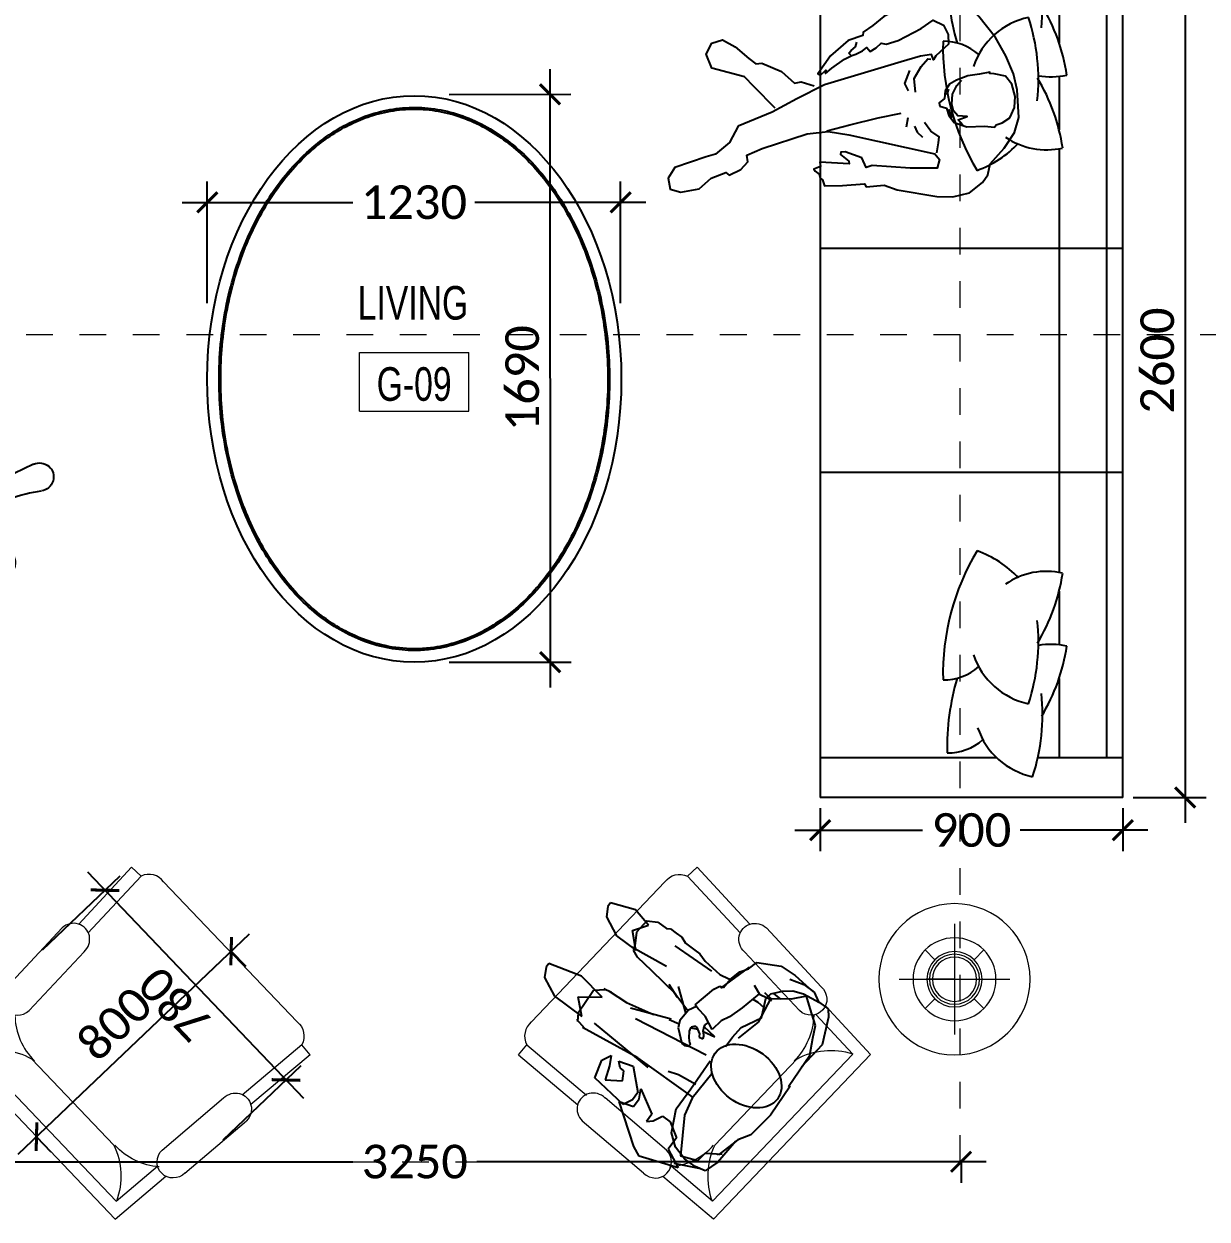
# Model space of a CAD drawing. Header units: millimetres. Extents: x -18512 to 101824, y -95768 to 52898.
# Drawn here: x 26963 to 30483, y -56328 to -52772 of the extents above; entities that cross this region are included whole.
import ezdxf

# ---------------------------------------------------------------- set-up
doc = ezdxf.new("R2010")
doc.units = ezdxf.units.MM
doc.header["$LTSCALE"] = 25
doc.set_wipeout_variables(frame=1)
doc.header["$PDMODE"] = 3
doc.linetypes.add('Dash', pattern=[6.35, 3.175, -3.175])
doc.layers.get('0').update_dxf_attribs({"color": 254, "lineweight": 0})
doc.layers.get('Defpoints').update_dxf_attribs({"lineweight": 0})
for name, color, linetype, lineweight in [('A-AREA-IDEN', 2, 'Continuous', 9), ('A-FLOR-STRS', 2, 'Continuous', 9), ('Furniture - loose', 1, 'Continuous', 5), ('hatch', 252, 'Continuous', 0), ('I-WALL', 2, 'Continuous', 9)]:
    doc.layers.add(name, color=color, linetype=linetype, lineweight=lineweight)
for name, color, linetype in [('WD-FURNITURE', 1, 'Continuous'), ('WD-FURNITURE-2', 5, 'Continuous'), ('WD-PEOPLE', 8, 'Continuous')]:
    doc.layers.add(name, color=color, linetype=linetype)
doc.styles.add('Arial Narrow_4', font='fi_9001f.ttf', dxfattribs={"width": 0.75, "height": 147.492401})
doc.styles.add('FW_Calibri', font='calibri.ttf')
doc.dimstyles.new('1-50', dxfattribs={"dimscale": 50, "dimtxt": 2, "dimasz": 1.2, "dimexe": 1.25, "dimexo": 0.625, "dimtad": 1, "dimdec": 0, "dimtxsty": 'FW_Calibri', "dimblk": 'ARCHTICK', "dimcen": 2.5, "dimdle": 1.5, "dimadec": 0, "dimazin": 0, "dimtfac": 1, "dimtdec": 0, "dimtmove": 0, "dimatfit": 3, "dimfxl": 6, "dimfxlon": 1, "dimarcsym": 0})

# ---------------------------------------------------------------- blocks, each defined once
blk = doc.blocks.new('XR1_151_FURN_GF$0$A$C77DB5C73')
at = {"linetype": 'Continuous'}
blk.add_wipeout([(-0.3619, 0.1109), (-0.2198, 0.2306), (0.2198, -0.2306), (0.0935, -0.3668), (0.0953, -0.3715), (0.0968, -0.3773), (0.0973, -0.3836), (0.0969, -0.3911), (0.0951, -0.3991), (0.0917, -0.4072), (0.0875, -0.4139), (0.0817, -0.4199), (-0.072, -0.5847), (-0.0738, -0.5863), (-0.0762, -0.5882), (-0.0786, -0.5898), (-0.0814, -0.5915), (-0.0863, -0.5939), (-0.0914, -0.5957), (-0.0973, -0.597), (-0.1032, -0.5975), (-0.1096, -0.5971), (-0.1148, -0.5963), (-0.1183, -0.5951), (-0.2659, -0.7542), (-0.2926, -0.7296), (-0.299, -0.7321), (-0.3101, -0.7342), (-0.3179, -0.7344), (-0.3254, -0.7333), (-0.333, -0.7313), (-0.3435, -0.7259), (-0.3493, -0.7214), (-0.3535, -0.7172), (-0.3555, -0.7146), (-0.3559, -0.7137), (-0.7298, -0.3214), (-0.7342, -0.3176), (-0.7393, -0.3121), (-0.7433, -0.305), (-0.7469, -0.2968), (-0.7491, -0.2856), (-0.7487, -0.2756), (-0.7468, -0.267), (-0.7445, -0.261), (-0.7428, -0.2574), (-0.7661, -0.2296), (-0.6001, -0.0897), (-0.6013, -0.0846), (-0.6019, -0.0796), (-0.6015, -0.0722), (-0.6003, -0.066), (-0.5989, -0.0616), (-0.5971, -0.0573), (-0.5953, -0.0539), (-0.5922, -0.0492), (-0.59, -0.0466), (-0.5875, -0.044), (-0.4155, 0.1017), (-0.4133, 0.1038), (-0.411, 0.1057), (-0.4083, 0.1077), (-0.4049, 0.1098), (-0.3989, 0.1127), (-0.3901, 0.1153), (-0.3799, 0.1161), (-0.3711, 0.1145), (-0.3661, 0.113)], dxfattribs=at)
for p, q in [((-0.2198, 0.2306), (-0.3619, 0.1109)), ((0.2198, -0.2306), (-0.2198, 0.2306)), ((-0.2229, 0.1805), (-0.3389, 0.0828)), ((0.1696, -0.2313), (-0.2229, 0.1805)), ((-0.4155, 0.1017), (-0.5875, -0.044)), ((-0.3516, 0.0373), (-0.5235, -0.1084)), ((0.0129, -0.2174), (-0.2165, 0.0233)), ((-0.7661, -0.2296), (-0.6001, -0.0897)), ((-0.7428, -0.2574), (-0.5756, -0.1167)), ((-0.7661, -0.2296), (-0.7428, -0.2574)), ((0.1696, -0.2313), (0.0665, -0.3425)), ((0.2198, -0.2306), (0.0935, -0.3668)), ((-0.3559, -0.7137), (-0.7298, -0.3214)), ((0.0204, -0.353), (-0.1333, -0.5178)), ((0.0817, -0.4199), (-0.072, -0.5847)), ((-0.2926, -0.7296), (-0.144, -0.5694)), ((-0.2659, -0.7542), (-0.1183, -0.5951)), ((-0.2659, -0.7542), (-0.2926, -0.7296))]:
    blk.add_line(p, q)
at = {"extrusion": (0, 0, -1)}
blk.add_arc((0.3578, -0.1012), 0.1864, 94.4441, 137.8452, dxfattribs=at)
blk.add_arc((-0.1257, -0.3446), 0.1864, 1.7051, 45.1062)
for centre, major_axis, start_param, end_param in [((-0.0308, 0.1169), (-0.1509, -0.1439), 0.3038, 1.093147), ((-0.3836, 0.0695), (-0.0339, -0.0323), 1.551127, 4.692719), ((-0.5555, -0.0762), (-0.0339, -0.0323), 4.692719, 7.834312), ((-0.6956, -0.2799), (-0.0389, -0.0371), 6.161354, 7.499585)]:
    blk.add_ellipse(centre, major_axis=major_axis, ratio=0.968085, start_param=start_param, end_param=end_param, dxfattribs=at)
for centre, major_axis, start_param, end_param in [((0.1153, -0.0364), (-0.1509, -0.1439), 0.3038, 1.093147), ((0.0511, -0.3864), (-0.0339, -0.0323), 1.551128, 4.69272), ((-0.1027, -0.5512), (-0.0339, -0.0323), 4.69272, 7.834313), ((-0.3128, -0.6814), (-0.0389, -0.0371), 6.161354, 7.499586)]:
    blk.add_ellipse(centre, major_axis=major_axis, ratio=0.968085, start_param=start_param, end_param=end_param)
blk = doc.blocks.new('person sitting')
for p, q in [((-412.3, 385.7), (-485.1, 361.9)), ((-406.2, 382.4), (-406.2, 382.4)), ((-391, 382.8), (-354.5, 358.9)), ((-672.5, 203.1), (-756.7, 279.8)), ((-398.4, 283.6), (-504.3, 279.6)), ((-443.1, 276.6), (-443.1, 276.6)), ((-443.1, 276.6), (-443.1, 276.6)), ((-886.7, 87.9), (-877.1, 150.8)), ((-325.6, 115.8), (-276.7, 117.8)), ((-367.7, 12.3), (-241.6, 1.9)), ((-892.3, -10.7), (-889.2, -59)), ((-376.7, -116.7), (-206.3, -68.1)), ((-38.5, -50.7), (-134, -56)), ((-686.1, -112.3), (-742.6, -199.2)), ((-516.3, -276.4), (-450.2, -294.6)), ((-382.7, -250.6), (-417.8, -285.9))]:
    blk.add_line(p, q)
for centre, radius, start, end in [((-559.5, 590.2), 240.1, 276.1348, 288.0511), ((-404.6, 362), 24.9, 56.7735, 108.0511), ((-366.7, 340.3), 22.2, 265.0614, 56.7735), ((-472.1, -222.5), 577.3, 96.1348, 128.5038), ((-399.6, 314.8), 31.2, 272.1383, 6.3), ((-495.2, 36.4), 243.4, 92.1383, 154.7594), ((-754.2, 132), 124.3, 128.5038, 171.3134), ((-478.1, -521.3), 741.7, 82.9174, 106.0136), ((-395.8, 140.8), 74.5, 311.773, 82.9174), ((-414.1, -1335.1), 1542.8, 84.2352, 88.0342), ((-263.2, 159.7), 40.4, 278.8442, 84.2352), ((-780.9, 32.4), 119.5, 106.6404, 283.6582), ((-774.1, 9.7), 143.1, 17.9036, 106.6404), ((-284.1, 294.4), 176.7, 272.4021, 278.8442), ((-298.1, 31.5), 72.2, 131.773, 211.1132), ((-698.1, 34.3), 63.3, 334.5338, 17.9036), ((-792.2, 79.1), 167.5, 283.6582, 334.5338), ((-208.2, 409.9), 409.4, 265.3147, 291.7806), ((-40.8, -9), 41.8, 273.1353, 111.7806), ((-434.9, -51.1), 87.7, 281.6194, 31.1132), ((-789.5, -52.6), 99.9, 183.6797, 233.4823), ((-115.9, -385.1), 329.7, 93.1353, 105.909), ((-467.5, 107.2), 309.8, 215.3591, 280.5352), ((-381.4, 498.6), 785.7, 233.4823, 258.7098), ((-575.8, 633.9), 787, 265.358, 281.6194), ((-405, -228.4), 31.5, 315.191, 100.5352), ((-588.8, -540.4), 273.7, 74.6488, 78.7098), ((-441.4, -262.5), 33.2, 254.6488, 315.191)]:
    blk.add_arc(centre, radius, start, end)
blk = doc.blocks.new('A$C0beb42ab')
at = {"layer": 'WD-PEOPLE'}
for p, q in [((355.2, 948.8), (337, 958.5)), ((432.4, 956.2), (403, 949.2)), ((399.8, 714), (394.9, 791.6)), ((411.2, 617.9), (399.8, 714)), ((157.5, 671.2), (142.6, 677.3)), ((167.5, 654.8), (157.5, 671.2)), ((175.4, 646.5), (167.5, 654.8)), ((182.5, 652.1), (175.4, 646.5)), ((420.8, 540.2), (411.2, 617.9))]:
    blk.add_line(p, q, dxfattribs=at)
for points in [[(315.1, 1176.6), (253.2, 1159.8), (188.8, 1134), (112.5, 1087.9), (29.2, 1030.6), (3.4, 1001.6), (0, 953.8), (43.3, 857), (71, 776.5), (95.1, 737.2), (112.5, 702.5), (123.8, 700), (134, 649.6), (175.8, 584.7), (229.3, 535.6), (236.3, 542.3), (220.8, 563.2), (232.2, 560.6), (216.8, 583.8), (192.8, 629.9), (184.3, 655.2), (182.3, 669), (173.8, 692), (165, 708.1), (178.9, 716.9), (170.3, 737.7), (157.1, 756.2), (162, 772.1), (156.1, 813.2), (126.2, 893.8), (104.4, 937.6), (125.7, 969), (157.8, 979.7), (189.6, 976.6), (222.7, 930.2), (233.9, 920.8), (215.6, 916.7), (217, 880.2), (226.8, 813.8), (268.4, 552.9), (302.6, 456.3), (334.7, 368.9), (366.1, 251.9), (415.4, 216.5), (448.3, 165.5), (452.1, 133.5), (473.7, 26), (505.9, 0), (542.4, 1.4), (556.9, 35.3), (553.8, 96.9), (525.2, 140.9), (512.7, 191.4), (522.1, 200.3), (509.4, 241.6), (487.2, 267.2), (464.4, 267.8), (449.7, 320.6), (421.5, 474), (423.2, 544.7), (443, 610.3), (542.9, 883.9), (563.7, 897.1), (590.7, 885), (579.5, 796.3), (553.8, 673.8), (557.9, 653.2), (523.5, 642.6), (497.2, 590.8), (496.8, 577.1), (503.6, 574.7), (529.3, 599.2), (538.4, 598.9), (520.2, 503.6), (533.8, 503.3), (540.1, 480.3), (547, 484.7), (558.7, 495.8), (572.4, 497.8), (579.4, 504.5), (600, 508.5), (606, 567.7), (610, 640.6), (621.5, 644.9), (622.9, 704.1), (644.4, 744.6), (683.8, 871.4), (691.9, 923.7), (686.4, 980.8), (657.9, 1027.1), (635.6, 1048.1), (599.5, 1060.4), (555.2, 1113.9), (508.3, 1153.8), (460.9, 1175.4), (370, 1182.1)], [(388.8, 921.7), (398.6, 941.7), (423.6, 946), (449, 961.3), (468.8, 1000), (474.1, 1058.8), (481.7, 1090.5), (475, 1097.5), (471, 1118.2), (457.9, 1145.8), (426.5, 1164.8), (390.2, 1172.5), (349.1, 1166.7), (319, 1149.1), (306.8, 1112.9), (304.2, 1099.3), (299.6, 1099.4), (301.1, 1065.2), (302.5, 1026.4), (310.7, 987.4), (321.4, 962.1), (341.6, 945.7), (366.5, 940.1), (377.8, 920.5)]]:
    blk.add_lwpolyline(points, close=True, dxfattribs=at)
for points in [[(461.4, 988.1), (441.9, 975.1), (434.9, 1006.1), (428.4, 975.4), (410.8, 964.3), (387.7, 961), (355.1, 967.5), (328.6, 985.5), (313.6, 1003.2)], [(332.4, 847.8), (286.9, 848.9), (251.1, 877.1), (228.9, 902.7), (231.4, 911.8)], [(540.7, 890.8), (509.1, 900.6), (488.7, 905.7), (467.6, 881.1), (435.3, 863.6)], [(325, 825.2), (299.8, 816.7), (259.3, 838.2)], [(443.6, 829.2), (464.2, 835.6), (482.8, 851.1)], [(413.6, 811.7), (442.9, 801.9)], [(169.9, 336.4), (170.4, 356.9), (206, 417.6), (250.2, 455.3), (248.4, 478.1), (267.6, 518.7)], [(323.6, 380.6), (244.7, 320.9), (207.6, 294.4)], [(207.6, 294.4), (164.1, 190.5), (116, 178), (82.4, 201.6), (76.4, 238.2), (104.7, 276.3), (148.9, 316.3), (169.9, 336.4)]]:
    blk.add_lwpolyline(points, dxfattribs=at)
blk = doc.blocks.new('A$C07DF32FA')
for p, q in [((0.3137, 0.5764), (0.3363, 0.6595)), ((0.3363, 0.6595), (0.3476, 0.6595)), ((0.3476, 0.6595), (0.3702, 0.6476)), ((0.3702, 0.6476), (0.3927, 0.6001)), ((0.1039, 0.5663), (0.1265, 0.6257)), ((0.1265, 0.6257), (0.1377, 0.6257)), ((0.1377, 0.6257), (0.1603, 0.6138)), ((0.1603, 0.6138), (0.1828, 0.5663)), ((0.3927, 0.6001), (0.3926, 0.517)), ((0.1151, 0.5188), (0.1039, 0.5663)), ((0.1828, 0.5663), (0.1828, 0.5069)), ((0.3249, 0.5052), (0.3137, 0.5764)), ((0.1088, 0.5281), (0.1462, 0.5319)), ((0.149, 0.5425), (0.1151, 0.5188)), ((0.1462, 0.5319), (0.1526, 0.5286)), ((0.1828, 0.5069), (0.149, 0.5425)), ((0.1526, 0.5286), (0.175, 0.5158)), ((0.3235, 0.5319), (0.3048, 0.5097)), ((0.3909, 0.5294), (0.3235, 0.5319)), ((0.3588, 0.5526), (0.3249, 0.5052)), ((0.3926, 0.517), (0.3588, 0.5526)), ((0.3909, 0.5294), (0.4088, 0.5181)), ((0.1088, 0.5281), (0.0951, 0.5047)), ((0.0951, 0.5047), (0.0956, 0.4779)), ((0.1821, 0.5196), (0.1697, 0.423)), ((0.175, 0.5158), (0.1861, 0.5118)), ((0.1943, 0.4934), (0.1861, 0.5118)), ((0.3031, 0.4997), (0.2999, 0.4485)), ((0.3048, 0.5141), (0.3014, 0.4936)), ((0.412, 0.4932), (0.4057, 0.522)), ((0.0956, 0.4779), (0.0901, 0.4693)), ((0.2006, 0.4453), (0.1943, 0.4934)), ((0.3966, 0.3108), (0.3877, 0.482)), ((0.3926, 0.3453), (0.4136, 0.4991)), ((0.0901, 0.4693), (0.0901, 0.4522)), ((0.0901, 0.4522), (0.0901, 0.4351)), ((0.2119, 0.3627), (0.2006, 0.4453)), ((0.2999, 0.4485), (0.2838, 0.378)), ((0.0901, 0.4351), (0.0968, 0.4193)), ((0.0968, 0.4193), (0.0968, 0.3907)), ((0.1136, 0.3265), (0.1169, 0.4355)), ((0.2678, 0.3362), (0.3048, 0.4329)), ((0.4496, 0.4137), (0.4271, 0.4018)), ((0.4948, 0.4018), (0.4496, 0.4137)), ((0.0968, 0.3907), (0.0968, 0.3754)), ((0.2152, 0.3558), (0.2024, 0.3911)), ((0.2878, 0.2144), (0.319, 0.4074)), ((0.4271, 0.4018), (0.4496, 0.3899)), ((0.4496, 0.3899), (0.4835, 0.378)), ((0.506, 0.3068), (0.4948, 0.4018)), ((0.0968, 0.3754), (0.1035, 0.354)), ((0.1035, 0.354), (0.1048, 0.3417)), ((0.1932, 0.3702), (0.2338, 0.3172)), ((0.2268, 0.3156), (0.2133, 0.3588)), ((0.427, 0.3781), (0.4157, 0.3425)), ((0.4383, 0.3662), (0.427, 0.3781)), ((0.4383, 0.3543), (0.4383, 0.3662)), ((0.4609, 0.3424), (0.4383, 0.3543)), ((0.4835, 0.378), (0.4609, 0.3424)), ((0.1048, 0.3417), (0.1085, 0.3058)), ((0.2709, 0.3396), (0.265, 0.314)), ((0.3899, 0.1792), (0.3926, 0.3453)), ((0.4157, 0.3425), (0.4608, 0.2949)), ((0.1085, 0.3058), (0.1036, 0.2815)), ((0.1457, 0.2958), (0.1315, 0.2888)), ((0.2043, 0.3099), (0.1457, 0.2958)), ((0.2075, 0.2986), (0.2043, 0.3099)), ((0.2057, 0.3048), (0.2241, 0.3154)), ((0.2116, 0.2738), (0.2075, 0.2986)), ((0.2241, 0.3154), (0.2574, 0.3175)), ((0.2574, 0.3175), (0.2744, 0.3097)), ((0.2744, 0.3097), (0.3, 0.2798)), ((0.4495, 0.2949), (0.4833, 0.2355)), ((0.4721, 0.2831), (0.4495, 0.2949)), ((0.4608, 0.2949), (0.4834, 0.2949)), ((0.4834, 0.2949), (0.506, 0.3068)), ((0.506, 0.3186), (0.4947, 0.283)), ((0.5736, 0.2236), (0.506, 0.3186)), ((0.1337, 0.2834), (0.0505, 0.2578)), ((0.0734, 0.2698), (0.0553, 0.2568)), ((0.1025, 0.2778), (0.0734, 0.2698)), ((0.1285, 0.2798), (0.1025, 0.2778)), ((0.1036, 0.2815), (0.1036, 0.2737)), ((0.1315, 0.2888), (0.1285, 0.2798)), ((0.2281, 0.2407), (0.2116, 0.2738)), ((0.2458, 0.2771), (0.2488, 0.2812)), ((0.2463, 0.2727), (0.2458, 0.2771)), ((0.2542, 0.2601), (0.2463, 0.2727)), ((0.2555, 0.2849), (0.2485, 0.2691)), ((0.2488, 0.2812), (0.2539, 0.2853)), ((0.2645, 0.2827), (0.2539, 0.2853)), ((0.278, 0.2735), (0.2645, 0.2827)), ((0.2879, 0.2642), (0.278, 0.2735)), ((0.3, 0.2714), (0.2952, 0.2626)), ((0.3, 0.2798), (0.3, 0.2714)), ((0.367, 0.2402), (0.3749, 0.2659)), ((0.4947, 0.283), (0.4721, 0.2831)), ((0.0302, 0.2497), (0.0021, 0.1966)), ((0.0553, 0.2568), (0.0302, 0.2497)), ((0.1976, 0.2349), (0.2281, 0.2407)), ((0.229, 0.2614), (0.2196, 0.2578)), ((0.2339, 0.2607), (0.229, 0.2614)), ((0.2446, 0.2557), (0.2339, 0.2607)), ((0.2388, 0.2243), (0.2347, 0.2603)), ((0.2454, 0.2549), (0.2388, 0.2243)), ((0.2509, 0.2493), (0.2446, 0.2557)), ((0.2546, 0.246), (0.2509, 0.2493)), ((0.2542, 0.2601), (0.2617, 0.2548)), ((0.2593, 0.246), (0.2546, 0.246)), ((0.2609, 0.247), (0.2593, 0.246)), ((0.2617, 0.2548), (0.2609, 0.247)), ((0.2885, 0.2621), (0.2879, 0.2642)), ((0.2885, 0.2621), (0.2952, 0.2626)), ((0.3605, 0.1921), (0.367, 0.2402)), ((0.4833, 0.2355), (0.5059, 0.2355)), ((0.5059, 0.2355), (0.4946, 0.2237)), ((0.0793, 0.2222), (0.0889, 0.1988)), ((0.0891, 0.1994), (0.1413, 0.2126)), ((0.1413, 0.2126), (0.1777, 0.2241)), ((0.1777, 0.2241), (0.1976, 0.2349)), ((0.4946, 0.2237), (0.472, 0.2118)), ((0.472, 0.2118), (0.472, 0.1881)), ((0.5848, 0.1998), (0.5736, 0.2236)), ((0.0021, 0.1966), (0, 0.1554)), ((0.0722, 0.1764), (0.0498, 0.1572)), ((0.0883, 0.1796), (0.0722, 0.1764)), ((0.0783, 0.1911), (0.0811, 0.1706)), ((0.0889, 0.1988), (0.085, 0.1784)), ((0.085, 0.1784), (0.085, 0.1648)), ((0.1331, 0.1603), (0.0883, 0.1796)), ((0.1086, 0.2043), (0.1074, 0.1901)), ((0.1074, 0.1901), (0.1093, 0.1716)), ((0.1812, 0.1859), (0.1331, 0.1603)), ((0.1459, 0.1603), (0.2067, 0.1763)), ((0.2132, 0.1891), (0.1812, 0.1859)), ((0.242, 0.1891), (0.2132, 0.1891)), ((0.3765, 0.1953), (0.2933, 0.1986)), ((0.3157, 0.1762), (0.3926, 0.1793)), ((0.4374, 0.1953), (0.3765, 0.1953)), ((0.3926, 0.1793), (0.4374, 0.1697)), ((0.4918, 0.1696), (0.4374, 0.1953)), ((0.472, 0.1881), (0.4945, 0.1524)), ((0.5509, 0.1049), (0.5848, 0.1998)), ((0, 0.1554), (0.006, 0.0972)), ((0.0146, 0.1604), (0.005, 0.1252)), ((0.0498, 0.1572), (0.0338, 0.138)), ((0.053, 0.1284), (0.0819, 0.17)), ((0.067, 0.1719), (0.0682, 0.1502)), ((0.0811, 0.1706), (0.0801, 0.1667)), ((0.0819, 0.17), (0.1459, 0.1603)), ((0.1093, 0.1716), (0.1113, 0.1667)), ((0.4374, 0.1697), (0.5238, 0.1183)), ((0.5142, 0.1408), (0.4918, 0.1696)), ((0.4945, 0.1524), (0.5284, 0.1524)), ((0.5284, 0.1524), (0.5509, 0.1049)), ((0.005, 0.1252), (0.0049, 0.0932)), ((0.0338, 0.138), (0.0242, 0.1124)), ((0.0242, 0.1028), (0.053, 0.1284)), ((0.5238, 0.1183), (0.5078, 0.0767)), ((0.5238, 0.1056), (0.5142, 0.1408)), ((0.5202, 0.0592), (0.5479, 0.1197)), ((0.0049, 0.0932), (0.0181, 0.0702)), ((0.0242, 0.1124), (0.0177, 0.0675)), ((0.0433, 0.0771), (0.0242, 0.1028)), ((0.5237, 0.0735), (0.5238, 0.1056)), ((0.0177, 0.0675), (0.0177, 0.0419)), ((0.0689, 0.0418), (0.0433, 0.0771)), ((0.4821, 0.0735), (0.4597, 0.0383)), ((0.5078, 0.0767), (0.4821, 0.0735)), ((0.5173, 0.0479), (0.5237, 0.0735)), ((0.0177, 0.0419), (0.0337, 0.0291)), ((0.0977, 0.029), (0.0689, 0.0418)), ((0.4084, 0.0288), (0.4661, 0.0447)), ((0.4136, 0.0302), (0.4821, 0.0351)), ((0.4661, 0.0447), (0.4661, 0.0484)), ((0.4821, 0.0351), (0.5173, 0.0479)), ((0.0337, 0.0291), (0.0977, 0.0002)), ((0.1361, 0.0098), (0.0977, 0.029)), ((0.0977, 0.0002), (0.1714, 0.0097)), ((0.2291, 0.0065), (0.1361, 0.0098)), ((0.2258, 0.0033), (0.3123, 0)), ((0.3123, 0), (0.3796, 0.0096)), ((0.3796, 0.0096), (0.4084, 0.0288))]:
    blk.add_line(p, q)
at = {"extrusion": (0, 0, -1)}
blk.add_ellipse((0.2701, 0.1048), major_axis=(-0.0001, -0.095), ratio=0.712524, dxfattribs=at)
blk = doc.blocks.new('M_NAGA Room Tag - Room Tag-1756429-GROUND FLOOR PLAN')
at = {"layer": 'A-AREA-IDEN'}
for p, q in [((-3.25, 1.75), (-3.25, -1.75)), ((-3.25, 1.75), (3.25, 1.75)), ((3.25, 1.75), (3.25, -1.75)), ((-3.25, -1.75), (3.25, -1.75))]:
    blk.add_line(p, q, dxfattribs=at)
blk = doc.blocks.new('living sofa')
at = {"layer": 'WD-FURNITURE'}
for p, q in [((-122323.1, -19919.7), (-124923.1, -19919.7)), ((-124923.1, -20819.7), (-124923.1, -19919.7)), ((-124804.7, -20445), (-124804.7, -19919.7)), ((-123956.3, -20819.7), (-123956.3, -19919.7)), ((-123289.9, -20819.7), (-123289.9, -19919.7)), ((-122441.5, -20445), (-122441.5, -19919.7)), ((-122323.1, -19919.7), (-122323.1, -20819.7)), ((-124804.7, -20819.7), (-124804.7, -20567.3)), ((-122441.5, -20819.7), (-122441.5, -20567.3)), ((-124568.9, -20630.3), (-124804.7, -20630.3)), ((-124309.3, -20630.3), (-124468.6, -20630.3)), ((-122992.9, -20630.3), (-124253.3, -20630.3)), ((-122777.5, -20630.3), (-122936.9, -20630.3)), ((-122441.5, -20630.3), (-122677.3, -20630.3)), ((-124804.7, -20772.4), (-122441.5, -20772.4)), ((-124923.1, -20819.7), (-122323.1, -20819.7))]:
    blk.add_line(p, q, dxfattribs=at)
for centre, major_axis, start_param, end_param in [((-124633.7, -20299.2), (110.9, 110.9), 2.345787, 3.085207), ((-124772.3, -21009.3), (503.4, 503.4), 0.494258, 0.810828), ((-124416.5, -20286.8), (110.9, 110.9), 2.345787, 3.085207), ((-124555.2, -20996.9), (503.4, -503.4), 1.815857, 2.381624), ((-122691, -20996.9), (503.4, -503.4), 2.330765, 2.896532), ((-122829.7, -20286.8), (110.9, 110.9), -1.51441, -0.774991), ((-122473.9, -21009.3), (503.4, -503.4), 2.330765, 2.647335), ((-122612.5, -20299.2), (110.9, -110.9), 0.056386, 0.795805), ((-124644.8, -20597.8), (156.4, 156.4), 1.109953, 2.146663), ((-124427.7, -20585.4), (156.4, -156.4), 2.680749, 3.71746), ((-124487.3, -20279.1), (224.2, 224.2), 4.681394, 5.152685), ((-122758.8, -20279.1), (224.2, -224.2), 4.272093, 4.743384), ((-122818.5, -20585.4), (156.4, -156.4), 0.994929, 2.03164), ((-122601.3, -20597.8), (156.4, -156.4), 0.994929, 2.03164), ((-124464.8, -20593.1), (151.8, 151.8), -1.010414, -0.181139), ((-122781.4, -20593.1), (151.8, 151.8), 1.751935, 2.58121), ((-124675.8, -19985.7), (421.2, 421.2), 3.610654, 4.032035), ((-124458.7, -19973.3), (421.2, -421.2), 5.18145, 5.602831), ((-122787.5, -19973.3), (421.2, -421.2), 5.392743, 5.814124), ((-122570.4, -19985.7), (421.2, -421.2), 5.392743, 5.814124), ((-124388, -20090.9), (402.3, 402.3), 3.386172, 3.777576), ((-124681.9, -20605.5), (151.8, -151.8), 0.560383, 0.95691), ((-124170.8, -20078.5), (402.3, -402.3), 4.956968, 5.348372), ((-123075.4, -20078.5), (402.3, 402.3), 4.076406, 4.467809), ((-122564.2, -20605.5), (151.8, 151.8), 2.184682, 2.58121), ((-122858.2, -20090.9), (402.3, 402.3), 4.076406, 4.467809)]:
    blk.add_ellipse(centre, major_axis=major_axis, ratio=1, start_param=start_param, end_param=end_param, dxfattribs=at)
blk = doc.blocks.new('XR1_151_FURN_GF$0$A$C7DC41C15')
at = {"linetype": 'Continuous'}
for p, q in [((-0.0041, -0.2249), (-0.0041, 0.1302)), ((-0.0983, 0.0468), (-0.0669, 0.0154)), ((0.0586, 0.0154), (0.09, 0.0468)), ((-0.1817, -0.0473), (0.1734, -0.0473)), ((-0.0041, -0.0473), (-0.0929, -0.0473)), ((-0.0983, -0.1415), (-0.0669, -0.1101)), ((0.0586, -0.1101), (0.09, -0.1415))]:
    blk.add_line(p, q, dxfattribs=at)
for radius in [0.2429, 0.1331, 0.0888, 0.0804, 0.071]:
    blk.add_circle((-0.0041, -0.0473), radius, dxfattribs=at)
blk = doc.blocks.new('_ArchTick')
at = {"color": 0, "linetype": 'ByBlock', "const_width": 0.15}
blk.add_lwpolyline([(-0.5, -0.5), (0.5, 0.5)], dxfattribs=at)
blk = doc.blocks.new('*D382')
at = {"layer": 'Defpoints', "color": 0, "transparency": 16777216}
for p in [(30231.5, -52473.8), (30231.5, -55073.8), (30417.2, -55073.8)]:
    blk.add_point(p, dxfattribs=at)
at = {"layer": 'I-WALL', "color": 0, "lineweight": -2, "transparency": 16777216}
for p, q in [((30417.2, -52398.8), (30417.2, -55148.8)), ((30262.8, -52473.8), (30479.7, -52473.8)), ((30262.8, -55073.8), (30479.7, -55073.8))]:
    blk.add_line(p, q, dxfattribs=at)
at = {"layer": 'I-WALL', "color": 0, "lineweight": -2, "transparency": 16777216, "xscale": 59.99999999999995, "yscale": 59.99999999999995, "zscale": 59.99999999999995}
for p, rotation in [((30417.2, -52473.8), 90), ((30417.2, -55073.8), 270)]:
    blk.add_blockref('_ArchTick', p, dxfattribs=dict(at, rotation=rotation))
at = {"layer": 'I-WALL', "color": 0, "transparency": 16777216, "insert": (30334.7, -53773.8), "char_height": 100, "attachment_point": 5, "rotation": 90, "style": 'FW_Calibri'}
blk.add_mtext('2600', dxfattribs=at)
blk = doc.blocks.new('*D383')
at = {"layer": 'Defpoints', "color": 0, "transparency": 16777216}
for p in [(29331.5, -55073.8), (30231.5, -55073.8), (30231.5, -55171)]:
    blk.add_point(p, dxfattribs=at)
at = {"layer": 'I-WALL', "color": 0, "lineweight": -2, "transparency": 16777216}
for p, q in [((29331.5, -55105.1), (29331.5, -55233.5)), ((30231.5, -55105.1), (30231.5, -55233.5)), ((29256.5, -55171), (29636.4, -55171)), ((30306.5, -55171), (29926.7, -55171))]:
    blk.add_line(p, q, dxfattribs=at)
at = {"layer": 'I-WALL', "color": 0, "lineweight": -2, "transparency": 16777216, "xscale": 59.99999999999995, "yscale": 59.99999999999995, "zscale": 59.99999999999995, "rotation": 180}
blk.add_blockref('_ArchTick', (29331.5, -55171), dxfattribs=at)
at = {"layer": 'I-WALL', "color": 0, "lineweight": -2, "transparency": 16777216, "xscale": 59.99999999999995, "yscale": 59.99999999999995, "zscale": 59.99999999999995}
blk.add_blockref('_ArchTick', (30231.5, -55171), dxfattribs=at)
at = {"layer": 'I-WALL', "color": 0, "transparency": 16777216, "insert": (29781.5, -55171), "char_height": 100, "attachment_point": 5, "style": 'FW_Calibri'}
blk.add_mtext('900', dxfattribs=at)
blk = doc.blocks.new('*D385')
at = {"layer": 'Defpoints', "color": 0, "transparency": 16777216}
for p in [(27579.4, -55530.8), (27579.4, -55530.8), (27000.3, -56082.9)]:
    blk.add_point(p, dxfattribs=at)
at = {"layer": 'I-WALL', "color": 0, "lineweight": -2, "transparency": 16777216}
for p, q in [((26946, -56134.7), (27633.7, -55479.1)), ((27579.4, -55530.8), (27622.6, -55576)), ((27000.3, -56082.9), (27043.4, -56128.2))]:
    blk.add_line(p, q, dxfattribs=at)
at = {"layer": 'I-WALL', "color": 0, "lineweight": -2, "transparency": 16777216, "xscale": 59.99999999999995, "yscale": 59.99999999999995, "zscale": 59.99999999999995}
for p, rotation in [((27579.4, -55530.8), 43.63051464153374), ((27000.3, -56082.9), 223.6305146415337)]:
    blk.add_blockref('_ArchTick', p, dxfattribs=dict(at, rotation=rotation))
at = {"layer": 'I-WALL', "color": 0, "transparency": 16777216, "insert": (27232.9, -55747.2), "char_height": 100, "attachment_point": 5, "rotation": 43.6305, "style": 'FW_Calibri'}
blk.add_mtext('800', dxfattribs=at)
blk = doc.blocks.new('*D386')
at = {"layer": 'Defpoints', "color": 0, "transparency": 16777216}
for p in [(26995.1, -55549), (27742.5, -55914.2), (27533.3, -56113.6)]:
    blk.add_point(p, dxfattribs=at)
at = {"layer": 'I-WALL', "color": 0, "lineweight": -2, "transparency": 16777216}
for p, q in [((27017.7, -55527.4), (27249.5, -55306.5)), ((27152.5, -55295.4), (27794.2, -55968.5)), ((27555.9, -56092), (27787.7, -55871.1))]:
    blk.add_line(p, q, dxfattribs=at)
at = {"layer": 'I-WALL', "color": 0, "lineweight": -2, "transparency": 16777216, "xscale": 59.99999999999995, "yscale": 59.99999999999995, "zscale": 59.99999999999995}
for p, rotation in [((27204.2, -55349.6), 133.6305146415352), ((27742.5, -55914.2), 313.6305146415352)]:
    blk.add_blockref('_ArchTick', p, dxfattribs=dict(at, rotation=rotation))
at = {"layer": 'I-WALL', "color": 0, "transparency": 16777216, "insert": (27413.6, -55688.8), "char_height": 100, "attachment_point": 5, "rotation": 133.6305, "style": 'FW_Calibri'}
blk.add_mtext('780', dxfattribs=at)
blk = doc.blocks.new('*D390')
at = {"layer": 'Defpoints', "color": 0, "transparency": 16777216}
for p in [(28123.5, -52981.8), (28124.1, -54671.4), (28528.3, -54671.2)]:
    blk.add_point(p, dxfattribs=at)
at = {"layer": 'I-WALL', "color": 0, "lineweight": -2, "transparency": 16777216}
for p, q in [((28527.6, -52906.6), (28528.3, -54746.2)), ((28227.6, -52981.8), (28590.1, -52981.6)), ((28228.3, -54671.3), (28590.8, -54671.2))]:
    blk.add_line(p, q, dxfattribs=at)
at = {"layer": 'I-WALL', "color": 0, "lineweight": -2, "transparency": 16777216, "xscale": 59.99999999999995, "yscale": 59.99999999999995, "zscale": 59.99999999999995}
for p, rotation in [((28527.6, -52981.6), 90.02257140241898), ((28528.3, -54671.2), 270.022571402419)]:
    blk.add_blockref('_ArchTick', p, dxfattribs=dict(at, rotation=rotation))
at = {"layer": 'I-WALL', "color": 0, "transparency": 16777216, "insert": (28445.5, -53826.4), "char_height": 100, "attachment_point": 5, "rotation": 90.0226, "style": 'FW_Calibri'}
blk.add_mtext('1690', dxfattribs=at)
blk = doc.blocks.new('*D391')
at = {"layer": 'Defpoints', "color": 0, "transparency": 16777216}
for p in [(28738, -53303.2), (27508.2, -53828.6), (28738, -53828.5)]:
    blk.add_point(p, dxfattribs=at)
at = {"layer": 'I-WALL', "color": 0, "lineweight": -2, "transparency": 16777216}
for p, q in [((27508.2, -53603.2), (27508.2, -53240.7)), ((28738, -53603.2), (28738, -53240.7)), ((27433.2, -53303.2), (27941.6, -53303.2)), ((28813, -53303.2), (28304.6, -53303.2))]:
    blk.add_line(p, q, dxfattribs=at)
at = {"layer": 'I-WALL', "color": 0, "lineweight": -2, "transparency": 16777216, "xscale": 59.99999999999995, "yscale": 59.99999999999995, "zscale": 59.99999999999995, "rotation": 180}
blk.add_blockref('_ArchTick', (27508.2, -53303.2), dxfattribs=at)
at = {"layer": 'I-WALL', "color": 0, "lineweight": -2, "transparency": 16777216, "xscale": 59.99999999999995, "yscale": 59.99999999999995, "zscale": 59.99999999999995}
blk.add_blockref('_ArchTick', (28738, -53303.2), dxfattribs=at)
at = {"layer": 'I-WALL', "color": 0, "transparency": 16777216, "insert": (28123.1, -53303.2), "char_height": 100, "attachment_point": 5, "style": 'FW_Calibri'}
blk.add_mtext('1230', dxfattribs=at)
blk = doc.blocks.new('*D392')
at = {"layer": 'Defpoints', "color": 0, "transparency": 16777216}
for p in [(26500.4, -56157.4), (29750.8, -56157.4), (29750.8, -56157.4)]:
    blk.add_point(p, dxfattribs=at)
at = {"layer": 'I-WALL', "color": 0, "lineweight": -2, "transparency": 16777216}
for p, q in [((26425.4, -56157.4), (27941.4, -56157.4)), ((26500.4, -56157.4), (26500.4, -56219.9)), ((29825.8, -56157.4), (28309.9, -56157.4)), ((29750.8, -56157.4), (29750.8, -56219.9))]:
    blk.add_line(p, q, dxfattribs=at)
at = {"layer": 'I-WALL', "color": 0, "lineweight": -2, "transparency": 16777216, "xscale": 59.99999999999995, "yscale": 59.99999999999995, "zscale": 59.99999999999995, "rotation": 180}
blk.add_blockref('_ArchTick', (26500.4, -56157.4), dxfattribs=at)
at = {"layer": 'I-WALL', "color": 0, "lineweight": -2, "transparency": 16777216, "xscale": 59.99999999999995, "yscale": 59.99999999999995, "zscale": 59.99999999999995}
blk.add_blockref('_ArchTick', (29750.8, -56157.4), dxfattribs=at)
at = {"layer": 'I-WALL', "color": 0, "transparency": 16777216, "insert": (28125.6, -56157.4), "char_height": 100, "attachment_point": 5, "style": 'FW_Calibri'}
blk.add_mtext('3250', dxfattribs=at)

msp = doc.modelspace()

# ---------------------------------------------------------------- linework, layer by layer
at = {"layer": 'A-FLOR-STRS', "color": 20, "linetype": 'Dash', "lineweight": 15, "true_color": 0xf8311b}
msp.add_lwpolyline([(31017.9, -53696.9), (25762.9, -53696.9), (25762.9, -50372.4), (31017.9, -50372.4)], close=True, dxfattribs=at)
at = {"layer": 'hatch', "linetype": 'Dash', "lineweight": 9}
msp.add_lwpolyline([(26500.4, -51439.7), (26500.4, -56157.4), (29747.8, -56157.4), (29747.8, -51439.7)], close=True, dxfattribs=at)
at = {"layer": 'WD-FURNITURE'}
msp.add_ellipse((28124.1, -53828.6), major_axis=(0, -842.8), ratio=0.730733, dxfattribs=at)
for points, knots in [([(28124.1, -54636.4), (28140.3, -54636.4), (28156.5, -54635.4), (28197.9, -54630.6), (28222.9, -54625.3), (28272.4, -54610.2), (28296.9, -54600.4), (28344.9, -54576.3), (28368.3, -54562), (28413.8, -54529.1), (28435.9, -54510.5), (28478.1, -54469.4), (28498.3, -54446.8), (28536.4, -54398), (28554.3, -54371.7), (28587.5, -54316.1), (28602.8, -54286.7), (28630.5, -54225.3), (28642.8, -54193.3), (28664.3, -54127.2), (28673.4, -54093.1), (28688.3, -54023.5), (28694.1, -53988), (28702.1, -53916.2), (28704.4, -53879.9), (28705.4, -53807.3), (28704.1, -53770.9), (28698, -53698.8), (28693.2, -53663), (28680.2, -53592.7), (28671.9, -53558.1), (28652.2, -53490.9), (28640.7, -53458.3), (28614.8, -53395.4), (28600.3, -53365.3), (28568.5, -53307.9), (28551.3, -53280.8), (28514.5, -53230), (28494.9, -53206.4), (28453.7, -53163), (28432.1, -53143.3), (28387.4, -53108.1), (28364.3, -53092.6), (28316.9, -53066), (28292.7, -53054.9), (28243.5, -53037.3), (28218.6, -53030.8), (28168.4, -53022.4), (28143.2, -53020.4), (28092.7, -53021.2), (28067.4, -53023.9), (28017.4, -53033.8), (27992.5, -53041.1), (27943.6, -53060.2), (27919.5, -53072), (27872.5, -53100), (27849.6, -53116.2), (27805.4, -53152.8), (27784.2, -53173.2), (27743.6, -53217.8), (27724.4, -53242), (27688.4, -53293.9), (27671.6, -53321.6), (27640.7, -53379.9), (27626.7, -53410.5), (27601.7, -53474.2), (27590.7, -53507.2), (27572.1, -53575), (27564.4, -53609.8), (27552.5, -53680.5), (27548.3, -53716.4), (27543.4, -53788.7), (27542.7, -53825.1), (27544.8, -53897.7), (27547.6, -53933.9), (27556.8, -54005.4), (27563.1, -54040.7), (27579.1, -54109.8), (27588.8, -54143.6), (27611.3, -54209.1), (27624.2, -54240.7), (27652.8, -54301.2), (27668.5, -54330.1), (27702.6, -54384.7), (27720.9, -54410.4), (27759.7, -54458), (27780.3, -54479.9), (27823.1, -54519.8), (27845.4, -54537.7), (27891.4, -54569.2), (27915, -54582.7), (27963.3, -54605.4), (27987.9, -54614.5), (28037.6, -54628.1), (28062.7, -54632.6), (28100, -54635.8), (28112.1, -54636.4), (28124.1, -54636.4)], [0, 0, 0, 0, 0.085548, 0.085548, 0.218892, 0.218892, 0.352236, 0.352236, 0.48558, 0.48558, 0.618924, 0.618924, 0.752268, 0.752268, 0.885612, 0.885612, 1.018956, 1.018956, 1.1523, 1.1523, 1.285644, 1.285644, 1.418988, 1.418988, 1.552332, 1.552332, 1.685676, 1.685676, 1.81902, 1.81902, 1.952364, 1.952364, 2.085708, 2.085708, 2.219052, 2.219052, 2.352396, 2.352396, 2.48574, 2.48574, 2.619084, 2.619084, 2.752428, 2.752428, 2.885772, 2.885772, 3.019116, 3.019116, 3.15246, 3.15246, 3.285804, 3.285804, 3.419148, 3.419148, 3.552492, 3.552492, 3.685836, 3.685836, 3.81918, 3.81918, 3.952524, 3.952524, 4.085868, 4.085868, 4.219212, 4.219212, 4.352556, 4.352556, 4.4859, 4.4859, 4.619244, 4.619244, 4.752588, 4.752588, 4.885932, 4.885932, 5.019276, 5.019276, 5.15262, 5.15262, 5.285964, 5.285964, 5.419308, 5.419308, 5.552652, 5.552652, 5.685996, 5.685996, 5.81934, 5.81934, 5.952684, 5.952684, 6.086028, 6.086028, 6.219372, 6.219372, 6.283185, 6.283185, 6.283185, 6.283185]), ([(28124.1, -54631.4), (28140.4, -54631.4), (28156.6, -54630.4), (28197, -54625.6), (28221.1, -54620.5), (28267.4, -54606.6), (28289.5, -54598), (28332.5, -54577.3), (28353.4, -54565.2), (28394.2, -54537.8), (28414.1, -54522.3), (28452.5, -54488.1), (28471, -54469.4), (28503.4, -54432.4), (28517.5, -54414.6), (28544.4, -54377.1), (28557.3, -54357.3), (28584.4, -54311.2), (28598.4, -54284.3), (28624, -54227.7), (28635.6, -54198), (28656.5, -54135.8), (28665.6, -54103.3), (28680.7, -54036.8), (28686.7, -54002.9), (28695.5, -53934.1), (28698.3, -53899.4), (28700.5, -53829.6), (28700, -53794.6), (28695.7, -53725.1), (28691.9, -53690.5), (28681.1, -53622.4), (28674.1, -53588.8), (28657.1, -53523.2), (28647, -53491.2), (28624, -53429.4), (28611.1, -53399.5), (28584.9, -53347.1), (28572.1, -53324.2), (28544.8, -53280.4), (28530.3, -53259.6), (28499.8, -53220.3), (28483.9, -53201.8), (28449.6, -53166.3), (28431.2, -53149.4), (28392.5, -53118.1), (28372.1, -53103.8), (28329.1, -53077.9), (28306.4, -53066.6), (28260.3, -53048), (28236.9, -53040.7), (28189.7, -53030.3), (28165.9, -53027.2), (28118.3, -53025.1), (28094.5, -53026.1), (28047, -53032.3), (28023.4, -53037.5), (27980.8, -53050.7), (27961.8, -53058), (27924.2, -53075.5), (27905.7, -53085.6), (27869.4, -53108.5), (27851.7, -53121.3), (27814.3, -53151.7), (27794.8, -53169.8), (27757.6, -53209.2), (27739.9, -53230.5), (27706.2, -53276.1), (27690.4, -53300.3), (27660.9, -53351.3), (27647.3, -53378.1), (27622.4, -53433.9), (27611.2, -53462.9), (27591.4, -53522.6), (27582.8, -53553.3), (27568.4, -53616), (27562.6, -53648), (27553.8, -53712.7), (27550.9, -53745.5), (27547.9, -53811.2), (27547.9, -53844.2), (27550.7, -53910), (27553.6, -53942.7), (27562.5, -54009.2), (27568.7, -54042.9), (27583.9, -54108.2), (27592.9, -54139.8), (27613.5, -54200.5), (27625.1, -54229.6), (27650.6, -54285.8), (27664.7, -54312.8), (27695, -54364.1), (27711.3, -54388.4), (27745.9, -54434), (27764.1, -54455.2), (27802.2, -54494.3), (27822.1, -54512.2), (27859.3, -54541.4), (27876.4, -54553.3), (27911.3, -54574.6), (27929.1, -54584.1), (27969.6, -54602.4), (27992.5, -54610.6), (28043.9, -54624.5), (28072.5, -54629.1), (28108.8, -54631.1), (28116.5, -54631.4), (28124.1, -54631.4)], [0, 0, 0, 0, 0.086799, 0.086799, 0.216655, 0.216655, 0.338443, 0.338443, 0.457496, 0.457496, 0.57655, 0.57655, 0.695603, 0.695603, 0.794294, 0.794294, 0.892984, 0.892984, 1.015656, 1.015656, 1.140462, 1.140462, 1.269136, 1.269136, 1.397856, 1.397856, 1.526576, 1.526576, 1.655295, 1.655295, 1.784015, 1.784015, 1.912734, 1.912734, 2.041454, 2.041454, 2.170173, 2.170173, 2.277776, 2.277776, 2.385379, 2.385379, 2.492981, 2.492981, 2.607929, 2.607929, 2.727468, 2.727468, 2.854785, 2.854785, 2.982102, 2.982102, 3.109419, 3.109419, 3.236737, 3.236737, 3.364054, 3.364054, 3.468839, 3.468839, 3.573624, 3.573624, 3.67841, 3.67841, 3.800339, 3.800339, 3.921805, 3.921805, 4.043271, 4.043271, 4.164737, 4.164737, 4.286203, 4.286203, 4.407669, 4.407669, 4.529135, 4.529135, 4.650601, 4.650601, 4.772067, 4.772067, 4.893533, 4.893533, 5.02158, 5.02158, 5.14675, 5.14675, 5.269545, 5.269545, 5.392832, 5.392832, 5.516119, 5.516119, 5.639405, 5.639405, 5.762692, 5.762692, 5.863111, 5.863111, 5.96353, 5.96353, 6.088873, 6.088873, 6.242194, 6.242194, 6.283185, 6.283185, 6.283185, 6.283185])]:
    msp.add_open_spline(points, degree=3, knots=knots, dxfattribs=at)

# ---------------------------------------------------------------- block references
at = {"layer": 'A-AREA-IDEN', "lineweight": 18, "xscale": -49.99999999999998, "yscale": 49.99999999999998, "zscale": 49.99999999999998, "rotation": 180}
msp.add_blockref('M_NAGA Room Tag - Room Tag-1756429-GROUND FLOOR PLAN', (28124.1, -53837), dxfattribs=at)
at = {"layer": 'Furniture - loose', "xscale": -926.2436180723735, "yscale": 926.2436180723735, "zscale": 926.2436180723735, "rotation": 180}
msp.add_blockref('XR1_151_FURN_GF$0$A$C7DC41C15', (29734.9, -55658.3), dxfattribs=at)
at = {"layer": 'I-WALL', "color": 6, "rotation": 90.00000000000001}
msp.add_blockref('living sofa', (9411.8, 69849.2), dxfattribs=at)
at = {"layer": 'WD-FURNITURE-2', "xscale": 0.9000000000000015, "yscale": 0.9000000000000015, "zscale": 0.9000000000000015, "rotation": 277.6291944810678}
msp.add_blockref('A$C0beb42ab', (28819.3, -52780), dxfattribs=at)
at = {"layer": 'WD-PEOPLE', "xscale": -1, "rotation": 208.9758779799793}
msp.add_blockref('person sitting', (27049.5, -54108.2), dxfattribs=at)

# ---------------------------------------------------------------- texts
at = {"layer": 'A-AREA-IDEN', "lineweight": 18, "char_height": 100, "width": 747, "attachment_point": 8, "line_spacing_factor": 0.968573, "style": 'Arial Narrow_4'}
for s, insert in [('LIVING', (28120.2, -53653.4)), ('G-09', (28123.7, -53895))]:
    msp.add_mtext(s, dxfattribs=dict(at, insert=insert))

# ---------------------------------------------------------------- dimensions: what is measured, and where the dimension line sits
at = {"layer": 'I-WALL', "color": 1, "true_color": 0xf40b0b}
dim = msp.add_linear_dim(base=(30417.2, -55073.8), p1=(30231.5, -52473.8), p2=(30231.5, -55073.8), angle=90, dimstyle='1-50', dxfattribs=at)
dim.commit()
dim.dimension.update_dxf_attribs({"geometry": '*D382', "text_midpoint": (30334.7, -53773.8)})
dim = msp.add_aligned_dim(p1=(28123.5, -52981.8), p2=(28124.1, -54671.4), distance=404.1, dimstyle='1-50', dxfattribs=at)
dim.commit()
dim.dimension.update_dxf_attribs({"geometry": '*D390', "text_midpoint": (28445.5, -53826.4)})
dim = msp.add_linear_dim(base=(28738, -53303.2), p1=(27508.2, -53828.6), p2=(28738, -53828.5), angle=180, dimstyle='1-50', dxfattribs=at)
dim.commit()
dim.dimension.update_dxf_attribs({"geometry": '*D391', "text_midpoint": (28123.1, -53303.2), "text_rotation": 270})
dim = msp.add_aligned_dim(p1=(29331.5, -55073.8), p2=(30231.5, -55073.8), distance=-97.1, dimstyle='1-50', dxfattribs=at)
dim.commit()
dim.dimension.update_dxf_attribs({"geometry": '*D383', "text_midpoint": (29781.5, -55171), "text_rotation": 270})

# ---------------------------------------------------------------- next in the draw order: block references
at = {"layer": 'Furniture - loose', "yscale": 1062.878511865058, "zscale": 1062.878511865058}
for p, xscale, rotation in [((27000.3, -56082.9), 1062.878511865058, 179.9999999999998), ((29248, -56083), -1062.878511865058, 179.9977763746616)]:
    msp.add_blockref('XR1_151_FURN_GF$0$A$C77DB5C73', p, dxfattribs=dict(at, xscale=xscale, rotation=rotation))

# ---------------------------------------------------------------- next in the draw order: block references
at = {"layer": 'WD-PEOPLE', "xscale": -1210.856992211345, "yscale": 1210.856992211345, "zscale": 1210.856992211345, "rotation": 53.50296203862074}
msp.add_blockref('A$C07DF32FA', (29408.4, -55715.1), dxfattribs=at)

# ---------------------------------------------------------------- next in the draw order: dimensions: what is measured, and where the dimension line sits
at = {"layer": 'I-WALL', "color": 1, "true_color": 0xf40b0b}
for p1, p2, distance, picture, middle in [((26995.1, -55549), (27533.3, -56113.6), 288.9, '*D386', (27413.6, -55688.8)), ((27000.3, -56082.9), (27579.4, -55530.8), 0, '*D385', (27232.9, -55747.2))]:
    dim = msp.add_aligned_dim(p1=p1, p2=p2, distance=distance, dimstyle='1-50', dxfattribs=at)
    dim.commit()
    dim.dimension.update_dxf_attribs({"geometry": picture, "text_midpoint": middle})
dim = msp.add_linear_dim(base=(29750.8, -56157.4), p1=(26500.4, -56157.4), p2=(29750.8, -56157.4), angle=180, dimstyle='1-50', dxfattribs=at)
dim.commit()
dim.dimension.update_dxf_attribs({"geometry": '*D392', "text_midpoint": (28125.6, -56157.4), "text_rotation": 270})

doc.saveas('drawing.dxf')
